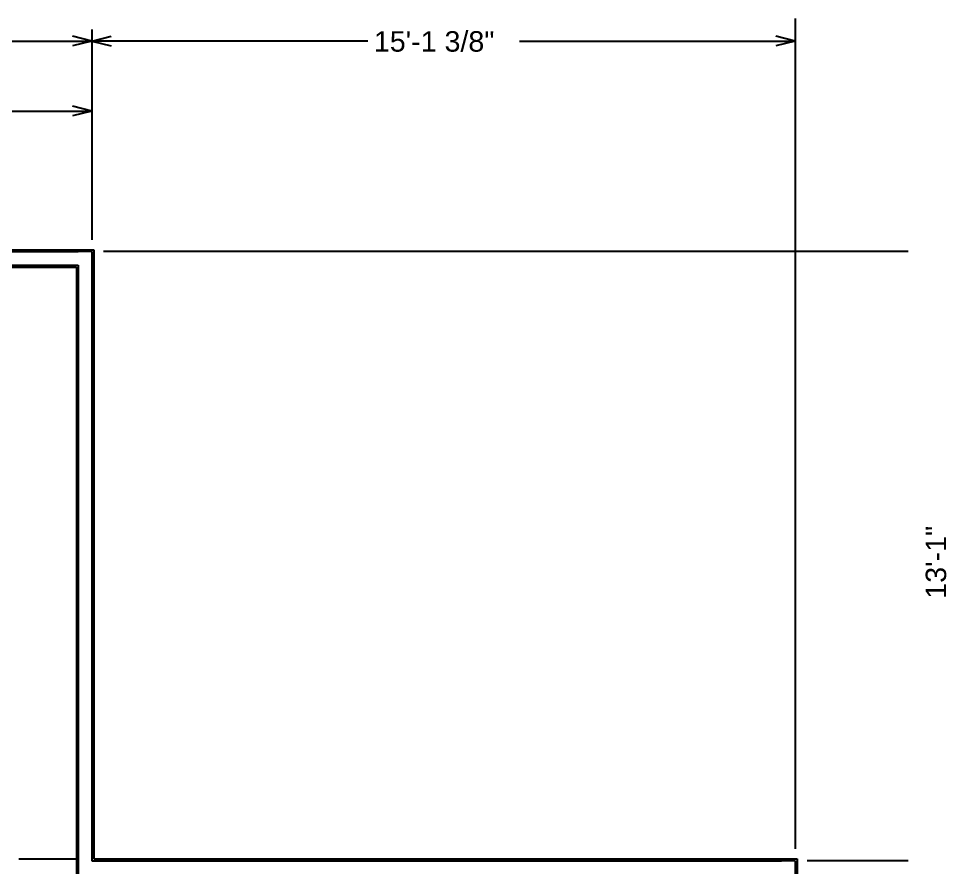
# Model space of a CAD drawing. Extents: x 0 to 810, y -8 to 614.
# Drawn here: x 495.8 to 809.8, y 326.8 to 614 of the extents above; entities that cross this region are included whole.
import ezdxf

# ---------------------------------------------------------------- set-up
doc = ezdxf.new("R2010")
doc.units = 0
doc.header["$MEASUREMENT"] = 0
doc.layers.add('Line', color=1, linetype='CONTINUOUS')
doc.layers.add('Text', color=6, linetype='CONTINUOUS')
doc.styles.get("Standard").update_dxf_attribs({"font": ' txt'})

msp = doc.modelspace()

# ---------------------------------------------------------------- linework, layer by layer
at = {"layer": 'Line', "color": 178, "true_color": 0x000000}
for p, q in [((758.64, 614), (758.64, 333.08)), ((520.56, 610.28), (520.56, 539.12)), ((758.64, 610.28), (758.64, 333.08)), ((294, 606.32), (520.56, 606.32)), ((520.56, 606.32), (514.08, 608)), ((520.56, 606.32), (514.08, 604.76)), ((520.56, 606.32), (527.16, 608)), ((520.56, 606.32), (527.16, 604.76)), ((613.92, 606.32), (520.56, 606.32)), ((665.28, 606.32), (758.64, 606.32)), ((758.64, 606.32), (752.04, 608)), ((758.64, 606.32), (752.04, 604.76)), ((520.56, 582.68), (514.08, 584.36)), ((520.56, 586.64), (520.56, 539.12)), ((466.32, 582.68), (520.56, 582.68)), ((520.56, 582.68), (514.08, 581.12)), ((361.68, 535.76), (521.28, 535.76)), ((361.68, 535.16), (516, 535.16)), ((520.56, 535.16), (516, 535.16)), ((520.56, 535.16), (520.56, 329.12)), ((521.28, 535.76), (521.28, 329.72)), ((796.8, 535.16), (524.52, 535.16)), ((796.8, 535.16), (524.52, 535.16)), ((361.68, 530.6), (516, 530.6)), ((361.68, 529.88), (515.4, 529.88)), ((515.4, 529.88), (515.4, 321.2)), ((516, 530.6), (516, 321.2)), ((495.84, 329.72), (515.4, 329.72)), ((521.28, 329.72), (759.24, 329.72)), ((759.24, 329.72), (759.24, 125.6)), ((520.56, 329.12), (753.96, 329.12)), ((758.64, 329.12), (753.96, 329.12)), ((758.64, 329.12), (758.64, 127.64)), ((796.8, 329.12), (762.6, 329.12))]:
    msp.add_line(p, q, dxfattribs=at)

# ---------------------------------------------------------------- texts
at = {"layer": 'Text', "color": 178, "true_color": 0x000000, "insert": (616.02, 609.7315), "char_height": 6.93, "attachment_point": 1}
msp.add_mtext('{\\fArial|b0|i0|c204|p34;15\'-1 3/8"}', dxfattribs=at)
at = {"layer": 'Text', "color": 178, "true_color": 0x000000, "insert": (802.7485, 417.74), "char_height": 6.93, "attachment_point": 1, "rotation": 90}
msp.add_mtext('{\\fArial|b0|i0|c204|p34;13\'-1"}', dxfattribs=at)

doc.saveas('drawing.dxf')
